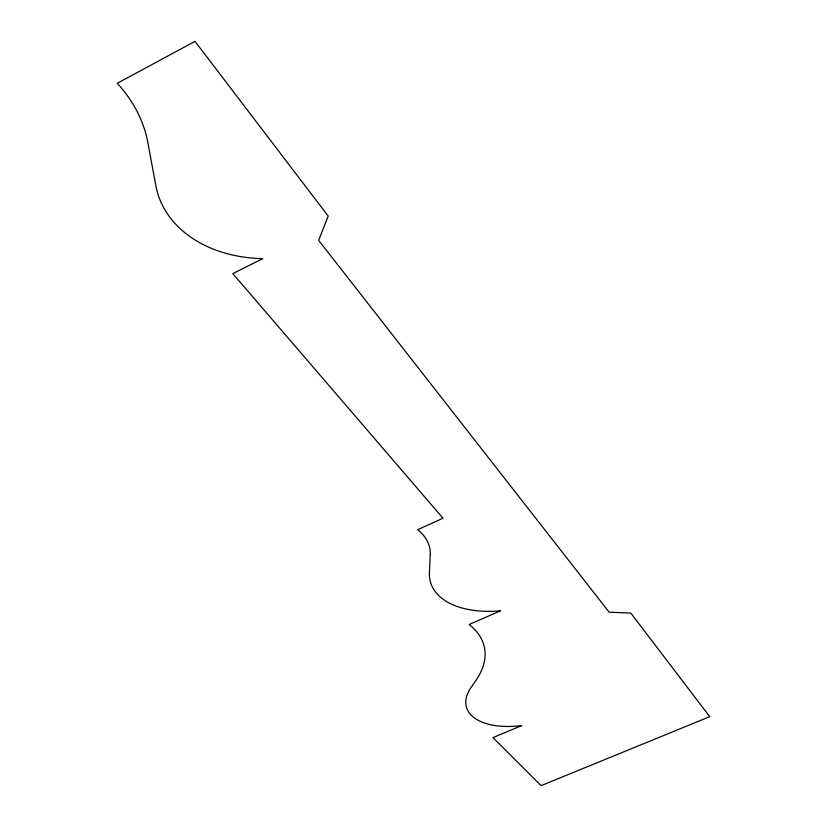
<?xml version="1.0" encoding="UTF-8"?>
<svg xmlns="http://www.w3.org/2000/svg" width="827" height="827" viewBox="0 0 827 827"><rect width="100%" height="100%" fill="white"/><g stroke="black" fill="none" stroke-linecap="round" stroke-linejoin="round"><path stroke-width="1.24" d="M430.257 554.979L429.399 572.791A86.008 48.989 -15.6 0 0 500.666 610.771L469.126 624.519A114.881 61.736 -12.5 0 1 475.845 680.559L471.008 687.537A65.209 33.556 -15.1 0 0 521.785 725.548L492.975 737.612L541.096 785.65L709.742 716.668L630.815 613.117L609.158 612.187L318.643 240.357L328.205 216.105L195.007 41.35L117.258 83.3A181.609 136.062 1.2 0 1 147.775 142.192L155.91 185.92A126.324 95.591 -11.9 0 0 262.717 258.624L232.832 273.644L442.993 518.24L417.635 529.725A79.361 46.333 -12.3 0 1 430.257 554.979"/></g></svg>
